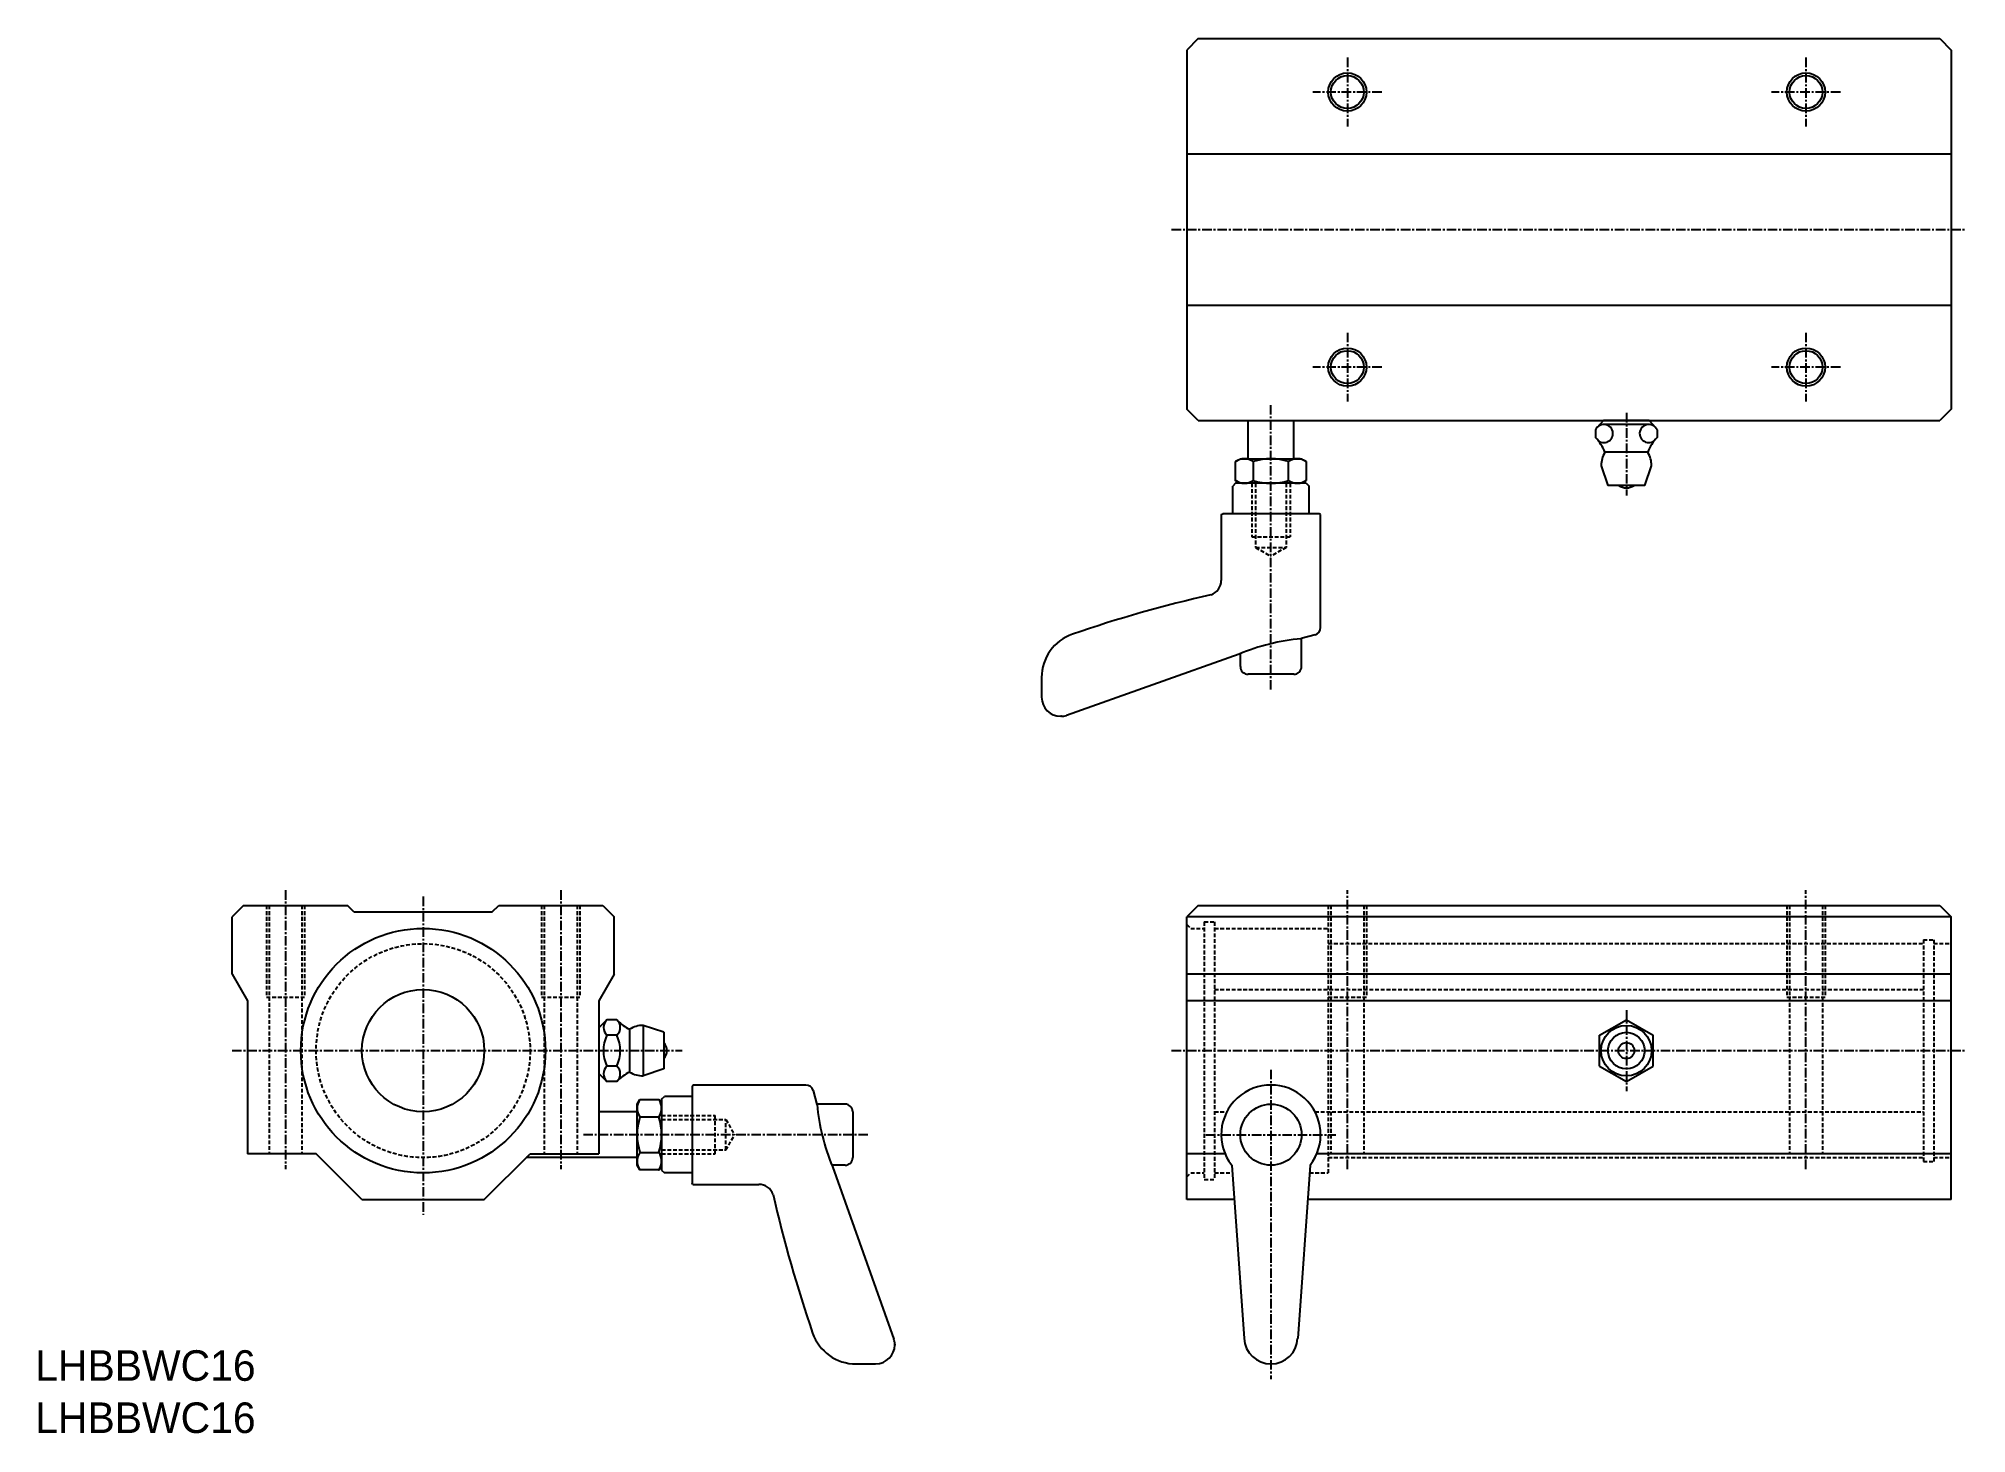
# Model space of a CAD drawing. Extents: x 1957 to 2209, y -1003 to -820.
import ezdxf

# ---------------------------------------------------------------- set-up
doc = ezdxf.new("R2010")
doc.units = 0
doc.linetypes.add('CENTER', pattern=[2, 1.25, -0.25, 0.25, -0.25])
doc.linetypes.add('DASHED', pattern=[0.75, 0.5, -0.25])
doc.layers.get('0').update_dxf_attribs({"linetype": 'CONTINUOUS'})
doc.layers.add('CENTER', color=1, linetype='CENTER')

# ---------------------------------------------------------------- blocks, each defined once
blk = doc.blocks.new('A$C591A3873')
at = {"color": 1, "linetype": 'CENTER'}
for p, q in [((0, 8.5), (0, -32)), ((-8.5, 0), (8.5, 0))]:
    blk.add_line(p, q, dxfattribs=at)
at = {"color": 7, "linetype": 'CONTINUOUS'}
for p, q in [((-5.12, -4), (-3.5, -26.66)), ((5.12, -4), (3.5, -26.66))]:
    blk.add_line(p, q, dxfattribs=at)
blk.add_circle((0, 0), 4, dxfattribs=at)
for centre, radius, start, end in [((0, 0), 6.5, 322.0201, 217.9799), ((0, -26.5), 3.5, 182.543, 357.4475)]:
    blk.add_arc(centre, radius, start, end, dxfattribs=at)

msp = doc.modelspace()

# ---------------------------------------------------------------- linework, layer by layer
at = {"color": 7, "linetype": 'CONTINUOUS'}
for p, q in [((2108.67, -820.27), (2107.17, -821.77)), ((2107.17, -821.77), (2107.17, -868.77)), ((2108.67, -820.27), (2205.67, -820.27)), ((2205.67, -820.27), (2207.17, -821.77)), ((2207.17, -821.77), (2207.17, -868.77)), ((2107.17, -835.37), (2207.17, -835.37)), ((2107.17, -855.17), (2207.17, -855.17)), ((2108.67, -870.27), (2107.17, -868.77)), ((2207.17, -868.77), (2205.67, -870.27)), ((2108.67, -870.27), (2205.67, -870.27)), ((2115.17, -875.27), (2115.17, -870.27)), ((2121.17, -875.27), (2121.17, -870.27)), ((2160.64, -871.49), (2160.64, -872.46)), ((2161.67, -870.27), (2160.86, -871.16)), ((2167.67, -870.27), (2161.67, -870.27)), ((2167.6, -870.77), (2161.73, -870.77)), ((2167.67, -870.27), (2168.48, -871.16)), ((2168.69, -871.49), (2168.69, -872.46)), ((2167.47, -874.42), (2161.87, -874.42)), ((2113.55, -875.63), (2114.17, -875.27)), ((2113.55, -878.11), (2113.55, -875.63)), ((2114.17, -875.27), (2122.17, -875.27)), ((2115.86, -875.63), (2115.86, -878.11)), ((2120.48, -878.11), (2120.48, -875.63)), ((2122.17, -875.27), (2122.79, -875.63)), ((2122.79, -875.63), (2122.79, -878.11)), ((2161.37, -876.17), (2162.23, -878.77)), ((2167.1, -878.77), (2167.97, -876.17)), ((2113.53, -878.47), (2113.17, -878.84)), ((2113.17, -882.47), (2113.17, -878.84)), ((2122.8, -878.47), (2113.53, -878.47)), ((2114.17, -878.47), (2113.55, -878.11)), ((2122.17, -878.47), (2114.17, -878.47)), ((2122.79, -878.11), (2122.17, -878.47)), ((2122.8, -878.47), (2123.17, -878.84)), ((2123.17, -882.47), (2123.17, -878.84)), ((2167.1, -878.77), (2162.23, -878.77)), ((2111.67, -882.56), (2111.87, -882.47)), ((2111.67, -882.56), (2111.67, -891.18)), ((2124.47, -882.47), (2111.87, -882.47)), ((2124.67, -897.34), (2124.67, -882.56)), ((2123.94, -898.3), (2122.11, -898.8)), ((2122.17, -902.47), (2122.17, -898.78)), ((2114.01, -900.82), (2091.42, -908.85)), ((2114.17, -902.47), (2114.17, -900.76)), ((2088.17, -903.9), (2088.17, -906.47)), ((2121.17, -903.47), (2115.17, -903.47)), ((2090.75, -908.97), (2090.67, -908.97)), ((1983.75, -933.72), (1982.25, -935.22)), ((1982.25, -942.72), (1982.25, -935.22)), ((1983.75, -933.72), (1997.35, -933.72)), ((1998.2, -934.57), (1997.35, -933.72)), ((1998.2, -934.57), (2016.3, -934.57)), ((2016.3, -934.57), (2017.15, -933.72)), ((2017.15, -933.72), (2030.75, -933.72)), ((2030.75, -933.72), (2032.25, -935.22)), ((2032.25, -942.72), (2032.25, -935.22)), ((2108.67, -933.72), (2107.17, -935.22)), ((2107.17, -972.22), (2107.17, -935.22)), ((2207.17, -935.22), (2107.17, -935.22)), ((2108.67, -933.72), (2205.67, -933.72)), ((2205.67, -933.72), (2207.17, -935.22)), ((2207.17, -972.22), (2207.17, -935.22)), ((1982.25, -942.72), (1984.25, -946.19)), ((2032.25, -942.72), (2030.25, -946.19)), ((2207.17, -942.72), (2107.17, -942.72)), ((1984.25, -946.19), (1984.25, -966.22)), ((2030.25, -946.19), (2030.25, -966.22)), ((2207.17, -946.19), (2107.17, -946.19)), ((2161.17, -950.7), (2164.67, -948.68)), ((2161.17, -954.74), (2161.17, -950.7)), ((2164.67, -948.68), (2168.17, -950.7)), ((2168.17, -954.74), (2168.17, -950.7)), ((2161.17, -954.74), (2164.67, -956.76)), ((2164.67, -956.76), (2168.17, -954.74)), ((2042.54, -957.22), (2042.45, -957.42)), ((2042.45, -957.42), (2042.45, -970.02)), ((2057.32, -957.22), (2042.54, -957.22)), ((2058.28, -957.95), (2058.78, -959.78)), ((2035.25, -960.72), (2030.25, -960.72)), ((2035.25, -959.72), (2035.61, -959.1)), ((2035.25, -967.72), (2035.25, -959.72)), ((2035.61, -959.1), (2038.09, -959.1)), ((2038.09, -959.1), (2038.45, -959.72)), ((2038.45, -959.09), (2038.82, -958.72)), ((2038.45, -959.09), (2038.45, -968.36)), ((2038.45, -959.72), (2038.45, -967.72)), ((2042.45, -958.72), (2038.82, -958.72)), ((2062.45, -959.72), (2058.76, -959.72)), ((2063.45, -960.72), (2063.45, -966.72)), ((2038.09, -961.41), (2035.61, -961.41)), ((2035.61, -966.03), (2038.09, -966.03)), ((1993.25, -966.22), (1984.25, -966.22)), ((1999.25, -972.22), (1993.25, -966.22)), ((2015.25, -972.22), (2021.25, -966.22)), ((2035.25, -966.72), (2020.75, -966.72)), ((2021.25, -966.22), (2030.25, -966.22)), ((2035.61, -968.34), (2035.25, -967.72)), ((2038.09, -968.34), (2035.61, -968.34)), ((2038.45, -967.72), (2038.09, -968.34)), ((2038.45, -968.36), (2038.82, -968.72)), ((2062.45, -967.72), (2060.74, -967.72)), ((2060.8, -967.88), (2068.83, -990.47)), ((2112.17, -966.22), (2107.17, -966.22)), ((2207.17, -966.22), (2124.17, -966.22)), ((2042.45, -968.72), (2038.82, -968.72)), ((2042.54, -970.22), (2042.45, -970.02)), ((2042.54, -970.22), (2051.16, -970.22)), ((1999.25, -972.22), (2015.25, -972.22)), ((2113.37, -972.22), (2107.17, -972.22)), ((2207.17, -972.22), (2122.97, -972.22)), ((2068.95, -991.14), (2068.95, -991.22)), ((2063.88, -993.72), (2066.45, -993.72))]:
    msp.add_line(p, q, dxfattribs=at)
at = {"color": 3, "linetype": 'DASHED'}
for p, q in [((2115.67, -878.47), (2115.67, -885.47)), ((2116.17, -878.47), (2116.17, -886.87)), ((2120.17, -878.47), (2120.17, -886.87)), ((2120.67, -878.47), (2120.67, -885.47)), ((2115.67, -885.47), (2120.67, -885.47)), ((2116.17, -886.87), (2118.17, -888.02)), ((2116.17, -886.87), (2120.17, -886.87)), ((2120.17, -886.87), (2118.17, -888.02)), ((1986.75, -933.72), (1986.75, -945.72)), ((1987.1, -933.72), (1987.1, -966.22)), ((1991.4, -933.72), (1991.4, -966.22)), ((1991.75, -933.72), (1991.75, -945.72)), ((2022.75, -933.72), (2022.75, -945.72)), ((2023.1, -933.72), (2023.1, -966.22)), ((2027.4, -933.72), (2027.4, -966.22)), ((2027.75, -933.72), (2027.75, -945.72)), ((2125.67, -933.72), (2125.67, -945.72)), ((2126.02, -933.72), (2126.02, -966.22)), ((2130.32, -933.72), (2130.32, -966.22)), ((2130.67, -933.72), (2130.67, -945.72)), ((2185.67, -933.72), (2185.67, -945.72)), ((2186.02, -933.72), (2186.02, -966.22)), ((2190.32, -933.72), (2190.32, -966.22)), ((2190.67, -933.72), (2190.67, -945.72)), ((2107.17, -936.22), (2107.67, -936.72)), ((2107.67, -936.72), (2109.45, -936.72)), ((2109.45, -935.87), (2109.45, -969.57)), ((2109.45, -935.87), (2110.8, -935.87)), ((2110.8, -935.87), (2110.8, -969.57)), ((2110.8, -936.72), (2125.67, -936.72)), ((2203.54, -938.22), (2204.89, -938.22)), ((2203.54, -938.22), (2203.54, -967.22)), ((2204.89, -938.22), (2204.89, -967.22)), ((2125.67, -938.72), (2203.54, -938.72)), ((2204.89, -938.72), (2207.17, -938.72)), ((1986.75, -945.72), (1991.75, -945.72)), ((2022.75, -945.72), (2027.75, -945.72)), ((2110.8, -944.72), (2203.54, -944.72)), ((2125.67, -945.72), (2125.67, -968.72)), ((2125.67, -945.72), (2130.67, -945.72)), ((2185.67, -945.72), (2190.67, -945.72)), ((2110.8, -960.72), (2112.4, -960.72)), ((2123.93, -960.72), (2203.54, -960.72)), ((2038.45, -961.22), (2045.45, -961.22)), ((2038.45, -961.72), (2046.85, -961.72)), ((2045.45, -966.22), (2045.45, -961.22)), ((2046.85, -965.72), (2046.85, -961.72)), ((2046.85, -961.72), (2048, -963.72)), ((2038.45, -965.72), (2046.85, -965.72)), ((2046.85, -965.72), (2048, -963.72)), ((2038.45, -966.22), (2045.45, -966.22)), ((2125.67, -966.72), (2203.54, -966.72)), ((2203.54, -967.22), (2204.89, -967.22)), ((2204.89, -966.72), (2207.17, -966.72)), ((2107.17, -969.22), (2107.67, -968.72)), ((2107.67, -968.72), (2109.45, -968.72)), ((2109.45, -969.57), (2110.8, -969.57)), ((2110.8, -968.72), (2113.11, -968.72)), ((2123.22, -968.72), (2125.67, -968.72))]:
    msp.add_line(p, q, dxfattribs=at)
at = {"color": 12, "linetype": 'CONTINUOUS'}
msp.add_line((2124.67, -882.56), (2124.47, -882.47), dxfattribs=at)
at = {"color": 7}
for p, q in [((2031.29, -948.68), (2030.25, -949.72)), ((2032.59, -948.68), (2031.29, -948.68)), ((2032.59, -950.7), (2031.29, -950.7)), ((2034.25, -949.92), (2034.25, -955.52)), ((2038.75, -950.32), (2036.05, -949.42)), ((2036.05, -949.42), (2036.05, -956.02)), ((2038.75, -950.32), (2038.75, -951.67)), ((2038.75, -951.67), (2038.75, -953.77)), ((2030.25, -955.72), (2031.29, -956.76)), ((2032.59, -954.74), (2031.29, -954.74)), ((2038.75, -955.12), (2036.05, -956.02)), ((2038.75, -953.77), (2038.75, -955.12)), ((2032.59, -956.76), (2031.29, -956.76))]:
    msp.add_line(p, q, dxfattribs=at)
at = {"color": 3}
for centre in [(2128.17, -827.27), (2188.17, -827.27), (2128.17, -863.27), (2188.17, -863.27)]:
    msp.add_circle(centre, 2.5, dxfattribs=at)
at = {"color": 7, "linetype": 'CONTINUOUS'}
for centre, radius in [((2128.17, -827.27), 2.15), ((2188.17, -827.27), 2.15), ((2128.17, -863.27), 2.15), ((2188.17, -863.27), 2.15), ((2007.25, -952.72), 16), ((2007.25, -952.72), 8), ((2164.67, -952.72), 3.3), ((2164.67, -952.72), 2.4), ((2164.67, -952.72), 1.05)]:
    msp.add_circle(centre, radius, dxfattribs=at)
at = {"color": 3, "linetype": 'DASHED'}
msp.add_circle((2007.25, -952.72), 14, dxfattribs=at)
at = {"color": 7, "linetype": 'CONTINUOUS'}
for centre, radius, start, end in [((2161.73, -871.96), 1.19, 269.9999, 157.0413), ((2156.26, -876.57), 6, 20.9613, 42.9025), ((2167.6, -871.96), 1.19, 22.9586, 270), ((2173.07, -876.57), 6, 136.8336, 159.0386), ((2161.73, -871.96), 1.19, 232.449, 269.9999), ((2164.67, -876.17), 3.3, 148.0472, 180), ((2164.67, -876.17), 3.3, 360, 31.9528), ((2167.6, -871.96), 1.19, 270, 307.5509), ((2114.7, -877.31), 2.04, 55.6158, 124.3842), ((2118.17, -882.91), 7.64, 72.412, 107.588), ((2121.63, -877.31), 2.04, 55.6158, 124.3842), ((2114.7, -876.42), 2.04, 235.6158, 304.3842), ((2118.17, -870.83), 7.64, 252.412, 287.588), ((2121.63, -876.42), 2.04, 235.6158, 304.3842), ((2164.67, -877.25), 1.82, 236.6015, 303.3985), ((2109.67, -891.18), 2, 289.379, 0), ((2148.42, -1061.09), 172.29, 102.7741, 109.0455), ((2123.67, -897.34), 1, 285.7247, 0), ((2094.17, -903.9), 6, 109.1019, 180), ((2124.65, -926.22), 27.53, 95.2907, 112.7322), ((2115.17, -902.47), 1, 180, 270), ((2121.17, -902.47), 1, 270, 0), ((2090.67, -906.47), 2.5, 180, 270), ((2090.75, -906.97), 2, 270, 289.5744), ((2057.32, -958.22), 1, 15.7247, 90), ((2037.29, -960.26), 2.04, 145.6158, 214.3842), ((2036.41, -960.26), 2.04, 325.6158, 34.3842), ((2086.2, -957.24), 27.53, 185.2907, 202.7322), ((2062.45, -960.72), 1, 0, 90), ((2042.89, -963.72), 7.64, 162.412, 197.588), ((2030.81, -963.72), 7.64, 342.412, 17.588), ((2037.29, -967.19), 2.04, 145.6158, 214.3842), ((2036.41, -967.19), 2.04, 325.6158, 34.3842), ((2062.45, -966.72), 1, 270, 0), ((2051.16, -972.22), 2, 19.379, 90), ((2221.07, -933.46), 172.29, 192.7741, 199.0455), ((2063.88, -987.72), 6, 199.1019, 270), ((2066.45, -991.22), 2.5, 270, 0), ((2066.95, -991.14), 2, 0, 19.5744)]:
    msp.add_arc(centre, radius, start, end, dxfattribs=at)
at = {"color": 7}
for centre, radius, start, end in [((2032.2, -949.69), 1.36, 131.985, 228.0149), ((2035.6, -952.72), 4.76, 154.8911, 205.1089), ((2031.68, -949.69), 1.36, 311.9851, 48.015), ((2028.28, -952.72), 4.76, 334.8911, 25.1089), ((2036.96, -944.57), 6, 225.0047, 243.126), ((2036.05, -952.91), 3.49, 90, 121.0482), ((2037.58, -952.72), 1.57, 318.2478, 41.7522), ((2032.2, -955.75), 1.36, 131.9851, 228.0149), ((2031.68, -955.75), 1.36, 311.9851, 48.0149), ((2036.96, -960.87), 6, 116.874, 136.757), ((2036.05, -952.53), 3.49, 238.9518, 270)]:
    msp.add_arc(centre, radius, start, end, dxfattribs=at)
at = {"color": 2, "linetype": 'BYBLOCK'}
msp.add_point((2125.67, -827.27), dxfattribs=at)
at = {"color": 7, "linetype": 'CONTINUOUS'}
for p in [(2113.55, -878.11), (2068.95, -991.22)]:
    msp.add_point(p, dxfattribs=at)
at = {"color": 1}
msp.add_point((2038.09, -968.34), dxfattribs=at)
at = {"layer": 'CENTER', "color": 1, "linetype": 'CENTER'}
for p, q in [((2128.17, -822.77), (2128.17, -831.77)), ((2188.17, -822.77), (2188.17, -831.77)), ((2132.67, -827.27), (2123.67, -827.27)), ((2192.67, -827.27), (2183.67, -827.27)), ((2105.17, -845.27), (2209.17, -845.27)), ((2128.17, -858.77), (2128.17, -867.77)), ((2188.17, -858.77), (2188.17, -867.77)), ((2132.67, -863.27), (2123.67, -863.27)), ((2192.67, -863.27), (2183.67, -863.27)), ((2118.17, -905.47), (2118.17, -868.27)), ((2164.67, -869.27), (2164.67, -880.07)), ((1989.25, -931.72), (1989.25, -968.22)), ((2007.25, -932.57), (2007.25, -974.22)), ((2025.25, -931.72), (2025.25, -968.22)), ((2128.17, -968.22), (2128.17, -931.72)), ((2188.17, -968.22), (2188.17, -931.72)), ((2164.67, -947.42), (2164.67, -958.02)), ((1982.25, -952.72), (2041.15, -952.72)), ((2105.17, -952.72), (2209.17, -952.72)), ((2065.45, -963.72), (2028.25, -963.72))]:
    msp.add_line(p, q, dxfattribs=at)

# ---------------------------------------------------------------- block references
at = {"color": 4, "linetype": 'CONTINUOUS'}
msp.add_blockref('A$C591A3873', (2118.17, -963.72), dxfattribs=at)

# ---------------------------------------------------------------- texts
at = {"color": 7, "linetype": 'CONTINUOUS'}
for p in [(1956.5, -995.93), (1956.5, -1002.76)]:
    msp.add_text('LHBBWC16', height=4, dxfattribs=at).set_placement(p)

doc.saveas('drawing.dxf')
